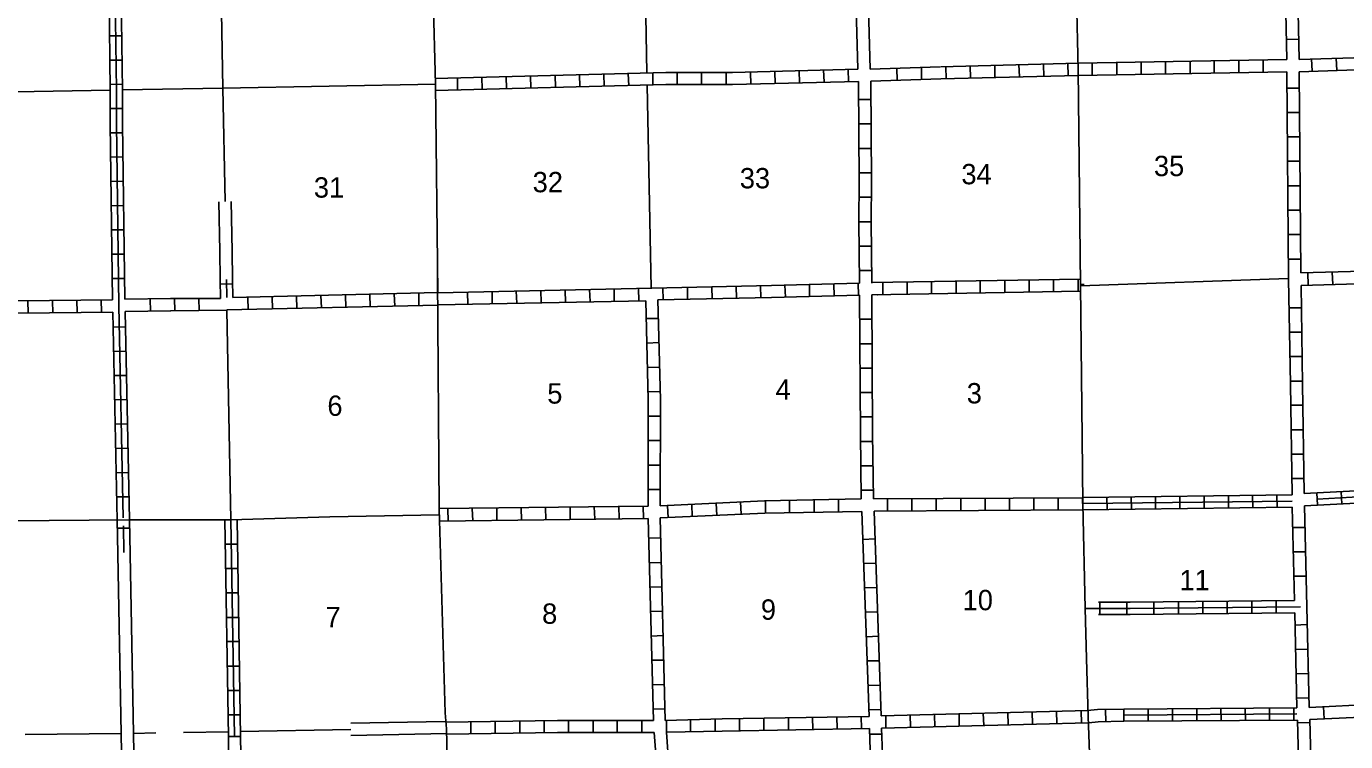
# Model space of a CAD drawing. Extents: x 1886220 to 2422911, y 16128752 to 16505597.
# Drawn here: x 2059141 to 2091553, y 16238631 to 16256211 of the extents above; entities that cross this region are included whole.
import ezdxf

# ---------------------------------------------------------------- set-up
doc = ezdxf.new("R2010")
doc.units = 0
for name, color, linetype in [('L10', 7, 'Continuous'), ('L11', 7, 'Continuous'), ('L13', 7, 'Continuous'), ('L14', 7, 'Continuous'), ('L4', 7, 'Continuous'), ('L8', 7, 'Continuous'), ('L9', 7, 'Continuous')]:
    doc.layers.add(name, color=color, linetype=linetype)

msp = doc.modelspace()

# ---------------------------------------------------------------- linework, layer by layer
at = {"layer": 'L10'}
for p, q in [((2061472, 16238828), (2061556, 16234326)), ((2061770, 16238834), (2061866, 16234330))]:
    msp.add_line(p, q, dxfattribs=at)
at = {"layer": 'L11'}
for p, q in [((2079431, 16260139), (2079568, 16255160)), ((2079731, 16260139), (2079868, 16255160)), ((2063893, 16250682), (2063871, 16251896)), ((2064193, 16250687), (2064171, 16251906)), ((2063905, 16249984), (2063892, 16250682)), ((2064206, 16249989), (2064193, 16250687)), ((2061379, 16243670), (2061472, 16238828)), ((2061679, 16243674), (2061770, 16238834)), ((2067109, 16239082), (2069433, 16239129)), ((2067115, 16238782), (2069467, 16238830))]:
    msp.add_line(p, q, dxfattribs=at)
at = {"layer": 'L13'}
for p, q in [((2074388, 16255070), (2074288, 16260044)), ((2063970, 16254693), (2063935, 16256558)), ((2061502, 16254648), (2063969, 16254693)), ((2063969, 16254693), (2069190, 16254788)), ((2064021, 16251903), (2063969, 16254693)), ((2074494, 16249780), (2074394, 16254769)), ((2058866, 16254599), (2061202, 16254642)), ((2085022, 16249864), (2085128, 16249864)), ((2085038, 16249838), (2090143, 16250012)), ((2064070, 16249232), (2064167, 16244086)), ((2059115, 16238802), (2061469, 16238829)), ((2061770, 16238834), (2062319, 16238845)), ((2063005, 16238855), (2064103, 16238871)), ((2064404, 16238876), (2067112, 16238932))]:
    msp.add_line(p, q, dxfattribs=at)
at = {"layer": 'L4'}
for p, q in [((2069031, 16260692), (2069190, 16254789)), ((2084864, 16260392), (2084980, 16255155)), ((2084980, 16255155), (2085038, 16249853)), ((2069190, 16254787), (2069248, 16249665)), ((2069244, 16250058), (2069280, 16244353)), ((2085038, 16249853), (2085080, 16246110)), ((2085096, 16244478), (2085080, 16246110)), ((2085154, 16241902), (2085096, 16244478)), ((2058722, 16244059), (2061670, 16244080)), ((2061670, 16244080), (2062789, 16244086)), ((2062789, 16244086), (2064165, 16244086)), ((2085186, 16240677), (2085154, 16241902)), ((2085478, 16241905), (2085158, 16241905)), ((2085228, 16239246), (2085186, 16240677)), ((2085360, 16235629), (2085228, 16239246)), ((2069464, 16238948), (2069586, 16233822))]:
    msp.add_line(p, q, dxfattribs=at)
for points in [[(2069280, 16244354), (2069427, 16239340), (2069464, 16238948)], [(2064165, 16244086), (2066599, 16244160), (2069282, 16244204)]]:
    msp.add_lwpolyline(points, dxfattribs=at)
at = {"layer": 'L8'}
for p, q in [((2089996, 16260377), (2090112, 16255398)), ((2090297, 16260392), (2090413, 16255398)), ((2061134, 16259768), (2061202, 16254641)), ((2061433, 16259771), (2061502, 16254644)), ((2061294, 16258960), (2061352, 16254642)), ((2061185, 16255976), (2061484, 16255980)), ((2090096, 16255889), (2090397, 16255894)), ((2061193, 16255379), (2061492, 16255383)), ((2084980, 16255303), (2090112, 16255398)), ((2086527, 16255329), (2086527, 16255028)), ((2087129, 16255334), (2087129, 16255038)), ((2087731, 16255355), (2087731, 16255054)), ((2088327, 16255361), (2088327, 16255060)), ((2088929, 16255371), (2088929, 16255070)), ((2089531, 16255376), (2089531, 16255081)), ((2090413, 16255398), (2095355, 16255551)), ((2090719, 16255413), (2090735, 16255112)), ((2091321, 16255429), (2091337, 16255128)), ((2071527, 16254996), (2071537, 16254695)), ((2072129, 16255012), (2072139, 16254711)), ((2072731, 16255028), (2072736, 16254727)), ((2073327, 16255038), (2073338, 16254738)), ((2073929, 16255054), (2073940, 16254753)), ((2074531, 16255070), (2074536, 16254769)), ((2075128, 16255081), (2075128, 16254780)), ((2075729, 16255081), (2075729, 16254780)), ((2076331, 16255081), (2076331, 16254780)), ((2076928, 16255086), (2076939, 16254785)), ((2077530, 16255102), (2077535, 16254801)), ((2078127, 16255118), (2078137, 16254822)), ((2078728, 16255139), (2078739, 16254838)), ((2079330, 16255155), (2079336, 16254854)), ((2079868, 16255160), (2081595, 16255218)), ((2080529, 16255186), (2080539, 16254885)), ((2081131, 16255202), (2081136, 16254901)), ((2081606, 16255218), (2084980, 16255303)), ((2081606, 16254922), (2084980, 16255002)), ((2081727, 16255218), (2081738, 16254922)), ((2082329, 16255239), (2082335, 16254938)), ((2082931, 16255255), (2082936, 16254954)), ((2083528, 16255271), (2083538, 16254970)), ((2084130, 16255276), (2084135, 16254980)), ((2084726, 16255297), (2084737, 16254996)), ((2084980, 16255002), (2090112, 16255097)), ((2085328, 16255313), (2085328, 16255012)), ((2085930, 16255318), (2085930, 16255017)), ((2090112, 16255097), (2090154, 16249996)), ((2090413, 16255097), (2095360, 16255255)), ((2090413, 16255097), (2090455, 16250154)), ((2061201, 16254783), (2061500, 16254787)), ((2069732, 16254954), (2069737, 16254653)), ((2070328, 16254959), (2070339, 16254664)), ((2070930, 16254980), (2070935, 16254679)), ((2079589, 16254854), (2079605, 16252393)), ((2079885, 16254864), (2081611, 16254922)), ((2079885, 16254854), (2079906, 16252393)), ((2090122, 16254695), (2090418, 16254695)), ((2079589, 16254410), (2079885, 16254410)), ((2061203, 16254192), (2061502, 16254192)), ((2090122, 16254093), (2090418, 16254093)), ((2079589, 16253814), (2079885, 16253814)), ((2061206, 16253593), (2061504, 16253597)), ((2090128, 16253497), (2090429, 16253497)), ((2079594, 16253212), (2079895, 16253212)), ((2061214, 16252997), (2061512, 16253001)), ((2090128, 16252895), (2090429, 16252895)), ((2061222, 16252400), (2061520, 16252404)), ((2079605, 16252610), (2079906, 16252610)), ((2079605, 16252393), (2079594, 16251422)), ((2079906, 16252393), (2079895, 16251422)), ((2090138, 16252293), (2090439, 16252293)), ((2061229, 16251804), (2061528, 16251808)), ((2079605, 16252013), (2079906, 16252013)), ((2090138, 16251696), (2090439, 16251696)), ((2061237, 16251207), (2061535, 16251211)), ((2079594, 16251422), (2079610, 16249896)), ((2079594, 16251411), (2079895, 16251411)), ((2079895, 16251422), (2079911, 16249896)), ((2079605, 16250809), (2079906, 16250809)), ((2090143, 16251094), (2090444, 16251094)), ((2061245, 16250611), (2061543, 16250614)), ((2090154, 16250492), (2090455, 16250492)), ((2079605, 16250213), (2079906, 16250213)), ((2090629, 16250154), (2090634, 16249853)), ((2091226, 16250170), (2091236, 16249869)), ((2061253, 16250014), (2061551, 16250018)), ((2063913, 16249526), (2063905, 16249984)), ((2064212, 16249881), (2063914, 16249875)), ((2064064, 16249545), (2064056, 16249986)), ((2064214, 16249547), (2064206, 16249989)), ((2074505, 16249780), (2077445, 16249843)), ((2075988, 16249510), (2075978, 16249811)), ((2076585, 16249526), (2076580, 16249827)), ((2077187, 16249537), (2077181, 16249838)), ((2077445, 16249843), (2079610, 16249896)), ((2077789, 16249553), (2077778, 16249853)), ((2078385, 16249568), (2078380, 16249869)), ((2078987, 16249584), (2078977, 16249885)), ((2079589, 16249595), (2079578, 16249896)), ((2079911, 16249912), (2085038, 16250001)), ((2080186, 16249611), (2080180, 16249912)), ((2080777, 16249621), (2080777, 16249922)), ((2081379, 16249637), (2081379, 16249938)), ((2081981, 16249642), (2081981, 16249943)), ((2082577, 16249653), (2082577, 16249954)), ((2083179, 16249669), (2083179, 16249970)), ((2083781, 16249679), (2083781, 16249980)), ((2084378, 16249695), (2084378, 16249996)), ((2084980, 16249706), (2084980, 16250001)), ((2090154, 16249996), (2090196, 16247414)), ((2090460, 16249843), (2090497, 16247414)), ((2058929, 16249463), (2061259, 16249489)), ((2060988, 16249188), (2060978, 16249489)), ((2061558, 16249505), (2062678, 16249521)), ((2062187, 16249209), (2062181, 16249510)), ((2062688, 16249521), (2063913, 16249526)), ((2062789, 16249220), (2062778, 16249521)), ((2063385, 16249230), (2063380, 16249526)), ((2064214, 16249547), (2069248, 16249667)), ((2064589, 16249246), (2064578, 16249547)), ((2065186, 16249262), (2065180, 16249563)), ((2065788, 16249278), (2065777, 16249579)), ((2066389, 16249294), (2066379, 16249595)), ((2066986, 16249304), (2066981, 16249605)), ((2067588, 16249320), (2067577, 16249621)), ((2068190, 16249336), (2068179, 16249637)), ((2068786, 16249352), (2068781, 16249653)), ((2069248, 16249660), (2074505, 16249780)), ((2069985, 16249378), (2069980, 16249679)), ((2070587, 16249394), (2070582, 16249695)), ((2071189, 16249405), (2071178, 16249706)), ((2071785, 16249421), (2071780, 16249722)), ((2072387, 16249426), (2072377, 16249727)), ((2072989, 16249447), (2072979, 16249743)), ((2073586, 16249463), (2073581, 16249764)), ((2074188, 16249468), (2074177, 16249769)), ((2074652, 16249489), (2077445, 16249547)), ((2074790, 16249489), (2074779, 16249785)), ((2075386, 16249494), (2075381, 16249795)), ((2077445, 16249547), (2079610, 16249605)), ((2079911, 16249611), (2085038, 16249706)), ((2080054, 16249611), (2080064, 16249611)), ((2058929, 16249162), (2061264, 16249188)), ((2059188, 16249162), (2059177, 16249463)), ((2059790, 16249172), (2059779, 16249468)), ((2060386, 16249178), (2060381, 16249479)), ((2061264, 16249188), (2061373, 16244078)), ((2061411, 16249345), (2061521, 16244135)), ((2061564, 16249204), (2062678, 16249220)), ((2061564, 16249204), (2061673, 16244080)), ((2062688, 16249220), (2064070, 16249232)), ((2064069, 16249243), (2069248, 16249355)), ((2069248, 16249365), (2074362, 16249468)), ((2090159, 16249294), (2090460, 16249294)), ((2074373, 16249030), (2074668, 16249030)), ((2079610, 16249014), (2079911, 16249014)), ((2061273, 16248820), (2061571, 16248826)), ((2090180, 16248697), (2090476, 16248697)), ((2061285, 16248223), (2061583, 16248230)), ((2074388, 16248428), (2074689, 16248438)), ((2079621, 16248412), (2079922, 16248412)), ((2090186, 16248095), (2090487, 16248095)), ((2061298, 16247627), (2061596, 16247633)), ((2074404, 16247826), (2074705, 16247837)), ((2079621, 16247810), (2079922, 16247810)), ((2074415, 16247229), (2074710, 16247235)), ((2090196, 16247493), (2090497, 16247493)), ((2090196, 16247414), (2090237, 16244694)), ((2090497, 16247414), (2090537, 16244726)), ((2061311, 16247030), (2061609, 16247037)), ((2079621, 16247213), (2079922, 16247213)), ((2090202, 16246897), (2090502, 16246897)), ((2074420, 16246627), (2074721, 16246627)), ((2079631, 16246612), (2079927, 16246612)), ((2061323, 16246434), (2061622, 16246440)), ((2090212, 16246295), (2090513, 16246295)), ((2074420, 16246031), (2074721, 16246031)), ((2079631, 16246010), (2079927, 16246010)), ((2061336, 16245837), (2061634, 16245844)), ((2090223, 16245693), (2090518, 16245693)), ((2074415, 16245429), (2074710, 16245429)), ((2079647, 16245413), (2079948, 16245413)), ((2061349, 16245241), (2061647, 16245247)), ((2090228, 16245096), (2090529, 16245096)), ((2090537, 16244726), (2095552, 16244993)), ((2061361, 16244644), (2061660, 16244651)), ((2074415, 16244827), (2074710, 16244827)), ((2079652, 16244811), (2079953, 16244811)), ((2079953, 16244595), (2085096, 16244626)), ((2084494, 16244626), (2084494, 16244331)), ((2085092, 16244631), (2090237, 16244694)), ((2085096, 16244331), (2085092, 16244630)), ((2085096, 16244626), (2085096, 16244331)), ((2085692, 16244339), (2085689, 16244637)), ((2086289, 16244346), (2086285, 16244644)), ((2086886, 16244353), (2086882, 16244652)), ((2087482, 16244361), (2087479, 16244659)), ((2088079, 16244368), (2088075, 16244666)), ((2088675, 16244375), (2088672, 16244674)), ((2089272, 16244383), (2089268, 16244681)), ((2089868, 16244390), (2089865, 16244688)), ((2090543, 16244426), (2095559, 16244693)), ((2090846, 16244742), (2090862, 16244444)), ((2090854, 16244593), (2095560, 16244843)), ((2091442, 16244774), (2091458, 16244476)), ((2069280, 16244360), (2074415, 16244420)), ((2069494, 16244352), (2069505, 16244051)), ((2070096, 16244362), (2070106, 16244061)), ((2070698, 16244368), (2070703, 16244072)), ((2071294, 16244378), (2071305, 16244077)), ((2071896, 16244389), (2071902, 16244088)), ((2072498, 16244394), (2072503, 16244093)), ((2073095, 16244404), (2073105, 16244104)), ((2073697, 16244410), (2073702, 16244114)), ((2074293, 16244420), (2074304, 16244119)), ((2074895, 16244436), (2074906, 16244135)), ((2075487, 16244463), (2075502, 16244162)), ((2076089, 16244489), (2076104, 16244188)), ((2076685, 16244521), (2076706, 16244220)), ((2077298, 16244547), (2077298, 16244246)), ((2077894, 16244552), (2077894, 16244251)), ((2078496, 16244568), (2078496, 16244272)), ((2079098, 16244579), (2079098, 16244278)), ((2079969, 16244294), (2085096, 16244331)), ((2080297, 16244595), (2080297, 16244294)), ((2080893, 16244605), (2080893, 16244304)), ((2081495, 16244605), (2081495, 16244304)), ((2082097, 16244610), (2082097, 16244309)), ((2082694, 16244610), (2082694, 16244309)), ((2083295, 16244621), (2083295, 16244320)), ((2083897, 16244621), (2083897, 16244320)), ((2085094, 16244481), (2090239, 16244544)), ((2085096, 16244331), (2090243, 16244394)), ((2090243, 16244394), (2090297, 16242097)), ((2090543, 16244426), (2090598, 16241944)), ((2061379, 16243670), (2061371, 16244078)), ((2061679, 16243674), (2061671, 16244080)), ((2064103, 16238760), (2064016, 16244086)), ((2064256, 16238760), (2064161, 16244088)), ((2064404, 16238760), (2064317, 16244091)), ((2069289, 16244049), (2074420, 16244119)), ((2074420, 16244119), (2074547, 16239151)), ((2074710, 16244130), (2074837, 16239151)), ((2079668, 16244288), (2079848, 16239251)), ((2079969, 16244294), (2080143, 16239262)), ((2061376, 16243874), (2061674, 16243880)), ((2061536, 16243280), (2061524, 16243932)), ((2090254, 16243892), (2090555, 16243892)), ((2064019, 16243486), (2064320, 16243486)), ((2074431, 16243628), (2074726, 16243639)), ((2079695, 16243602), (2079996, 16243618)), ((2074446, 16243026), (2074747, 16243037)), ((2079710, 16243011), (2080011, 16243021)), ((2090260, 16243296), (2090561, 16243296)), ((2064029, 16242889), (2064330, 16242889)), ((2090281, 16242694), (2090576, 16242694)), ((2074462, 16242430), (2074763, 16242435)), ((2079737, 16242414), (2080038, 16242419)), ((2064045, 16242287), (2064346, 16242287)), ((2086263, 16242055), (2085478, 16242055)), ((2085513, 16241754), (2085513, 16242055)), ((2086178, 16241759), (2086178, 16242060)), ((2090297, 16242097), (2086263, 16242055)), ((2086844, 16242060), (2086844, 16241759)), ((2087445, 16242060), (2087445, 16241759)), ((2088047, 16242071), (2088047, 16241770)), ((2088644, 16242076), (2088644, 16241780)), ((2089246, 16242087), (2089246, 16241786)), ((2089848, 16242087), (2089848, 16241786)), ((2074473, 16241828), (2074769, 16241838)), ((2079753, 16241812), (2080054, 16241817)), ((2086263, 16241902), (2085154, 16241902)), ((2086263, 16241754), (2085485, 16241754)), ((2090444, 16241944), (2086263, 16241902)), ((2090302, 16241796), (2086263, 16241754)), ((2090302, 16241796), (2090355, 16239462)), ((2090598, 16241944), (2090656, 16239468)), ((2064056, 16241685), (2064357, 16241685)), ((2090302, 16241495), (2090603, 16241506)), ((2064061, 16241089), (2064362, 16241089)), ((2074489, 16241226), (2074790, 16241236)), ((2079779, 16241210), (2080080, 16241221)), ((2090318, 16240893), (2090619, 16240904)), ((2064072, 16240487), (2064373, 16240487)), ((2074505, 16240629), (2074806, 16240635)), ((2079806, 16240613), (2080101, 16240619)), ((2090339, 16240297), (2090634, 16240302)), ((2064087, 16239885), (2064388, 16239885)), ((2074520, 16240027), (2074821, 16240038)), ((2079821, 16240012), (2080122, 16240022)), ((2087300, 16239140), (2087298, 16239439)), ((2087896, 16239145), (2087894, 16239443)), ((2088493, 16239149), (2088491, 16239448)), ((2089090, 16239154), (2089087, 16239452)), ((2089686, 16239158), (2089684, 16239457)), ((2090283, 16239163), (2090281, 16239461)), ((2090355, 16239695), (2090656, 16239705)), ((2090656, 16239468), (2095661, 16239721)), ((2091009, 16239489), (2091030, 16239188)), ((2064098, 16239288), (2064394, 16239288)), ((2070064, 16238813), (2070064, 16239114)), ((2070661, 16238829), (2070661, 16239130)), ((2071263, 16238834), (2071263, 16239135)), ((2071865, 16238845), (2071865, 16239146)), ((2072461, 16238855), (2072461, 16239151)), ((2073063, 16238855), (2073063, 16239151)), ((2073660, 16238855), (2073660, 16239151)), ((2074262, 16238855), (2074262, 16239151)), ((2074536, 16239431), (2074837, 16239436)), ((2074837, 16239151), (2076236, 16239188)), ((2074864, 16238855), (2074864, 16239151)), ((2075460, 16238871), (2075460, 16239172)), ((2076062, 16238887), (2076062, 16239188)), ((2076236, 16239188), (2079848, 16239251)), ((2076664, 16238897), (2076664, 16239193)), ((2077261, 16238903), (2077261, 16239204)), ((2077863, 16238919), (2077863, 16239219)), ((2078464, 16238929), (2078454, 16239230)), ((2079061, 16238945), (2079056, 16239246)), ((2079663, 16238955), (2079652, 16239251)), ((2079848, 16239410), (2080143, 16239420)), ((2080143, 16239262), (2085228, 16239394)), ((2080260, 16238971), (2080254, 16239272)), ((2080861, 16238987), (2080856, 16239288)), ((2081463, 16238992), (2081453, 16239293)), ((2082060, 16239014), (2082055, 16239309)), ((2082662, 16239029), (2082651, 16239330)), ((2083264, 16239045), (2083253, 16239346)), ((2083860, 16239061), (2083855, 16239362)), ((2084462, 16239077), (2084452, 16239378)), ((2085064, 16239087), (2085054, 16239388)), ((2085661, 16239119), (2085656, 16239420)), ((2086107, 16239132), (2086104, 16239430)), ((2086703, 16239136), (2086701, 16239434)), ((2090370, 16239161), (2090502, 16234177)), ((2090671, 16239172), (2095671, 16239420)), ((2090671, 16239172), (2090803, 16234188)), ((2074864, 16238860), (2076236, 16238887)), ((2076236, 16238887), (2079853, 16238955)), ((2079853, 16238955), (2080011, 16233976)), ((2079864, 16238813), (2080165, 16238818)), ((2080154, 16238961), (2085228, 16239093)), ((2080154, 16238961), (2080312, 16233987)), ((2090370, 16239093), (2090671, 16239103)), ((2064103, 16238760), (2064404, 16238760)), ((2064179, 16234517), (2064103, 16238760)), ((2064480, 16234518), (2064404, 16238760))]:
    msp.add_line(p, q, dxfattribs=at)
for points in [[(2069186, 16254934), (2074853, 16255081), (2076490, 16255081), (2079568, 16255160)], [(2069192, 16254633), (2074853, 16254780), (2076490, 16254780), (2079589, 16254854)], [(2079885, 16254864), (2079906, 16252393), (2079895, 16251422), (2079911, 16249912)], [(2061202, 16254641), (2061202, 16253813), (2061259, 16249489)], [(2061352, 16254644), (2061352, 16253814), (2061411, 16249347)], [(2061502, 16254644), (2061502, 16253815), (2061558, 16249505)], [(2090455, 16250154), (2093802, 16250244), (2094290, 16250243)], [(2090460, 16249843), (2093802, 16249943), (2094297, 16249942)], [(2074652, 16249489), (2074721, 16247029), (2074710, 16244426)], [(2079610, 16249605), (2079631, 16246194), (2079652, 16244595)], [(2079911, 16249611), (2079927, 16246194), (2079953, 16244595)], [(2074362, 16249468), (2074420, 16247029), (2074415, 16244420)], [(2074710, 16244426), (2077276, 16244547), (2079652, 16244595)], [(2074710, 16244130), (2077287, 16244246), (2079668, 16244288)], [(2090355, 16239462), (2086104, 16239431)], [(2069449, 16239112), (2072187, 16239151), (2074547, 16239151)], [(2085212, 16239394), (2085460, 16239420), (2086104, 16239431)], [(2085244, 16239093), (2085476, 16239119), (2086104, 16239130)], [(2090370, 16239161), (2086104, 16239130)], [(2086106, 16239281), (2090356, 16239312)], [(2069467, 16238811), (2072187, 16238855), (2074563, 16238855)]]:
    msp.add_lwpolyline(points, dxfattribs=at)
at = {"layer": 'L9'}
for points in [[(2074563, 16238855), (2074631, 16238010), (2074705, 16233913)], [(2074864, 16238860), (2074927, 16238026), (2074996, 16233918)]]:
    msp.add_lwpolyline(points, dxfattribs=at)

# ---------------------------------------------------------------- texts
at = {"layer": 'L14'}
for s, p in [('33', (2076669, 16252230)), ('34', (2082113, 16252330)), ('35', (2086844, 16252530)), ('31', (2066205, 16252002)), ('32', (2071580, 16252134)), ('5', (2071939, 16246939)), ('4', (2077546, 16247034)), ('3', (2082245, 16246944)), ('6', (2066537, 16246638)), ('11', (2087472, 16242351)), ('10', (2082144, 16241860)), ('8', (2071812, 16241527)), ('9', (2077187, 16241627)), ('7', (2066490, 16241442))]:
    msp.add_text(s, height=500, rotation=360, dxfattribs=at).set_placement(p)

doc.saveas('drawing.dxf')
